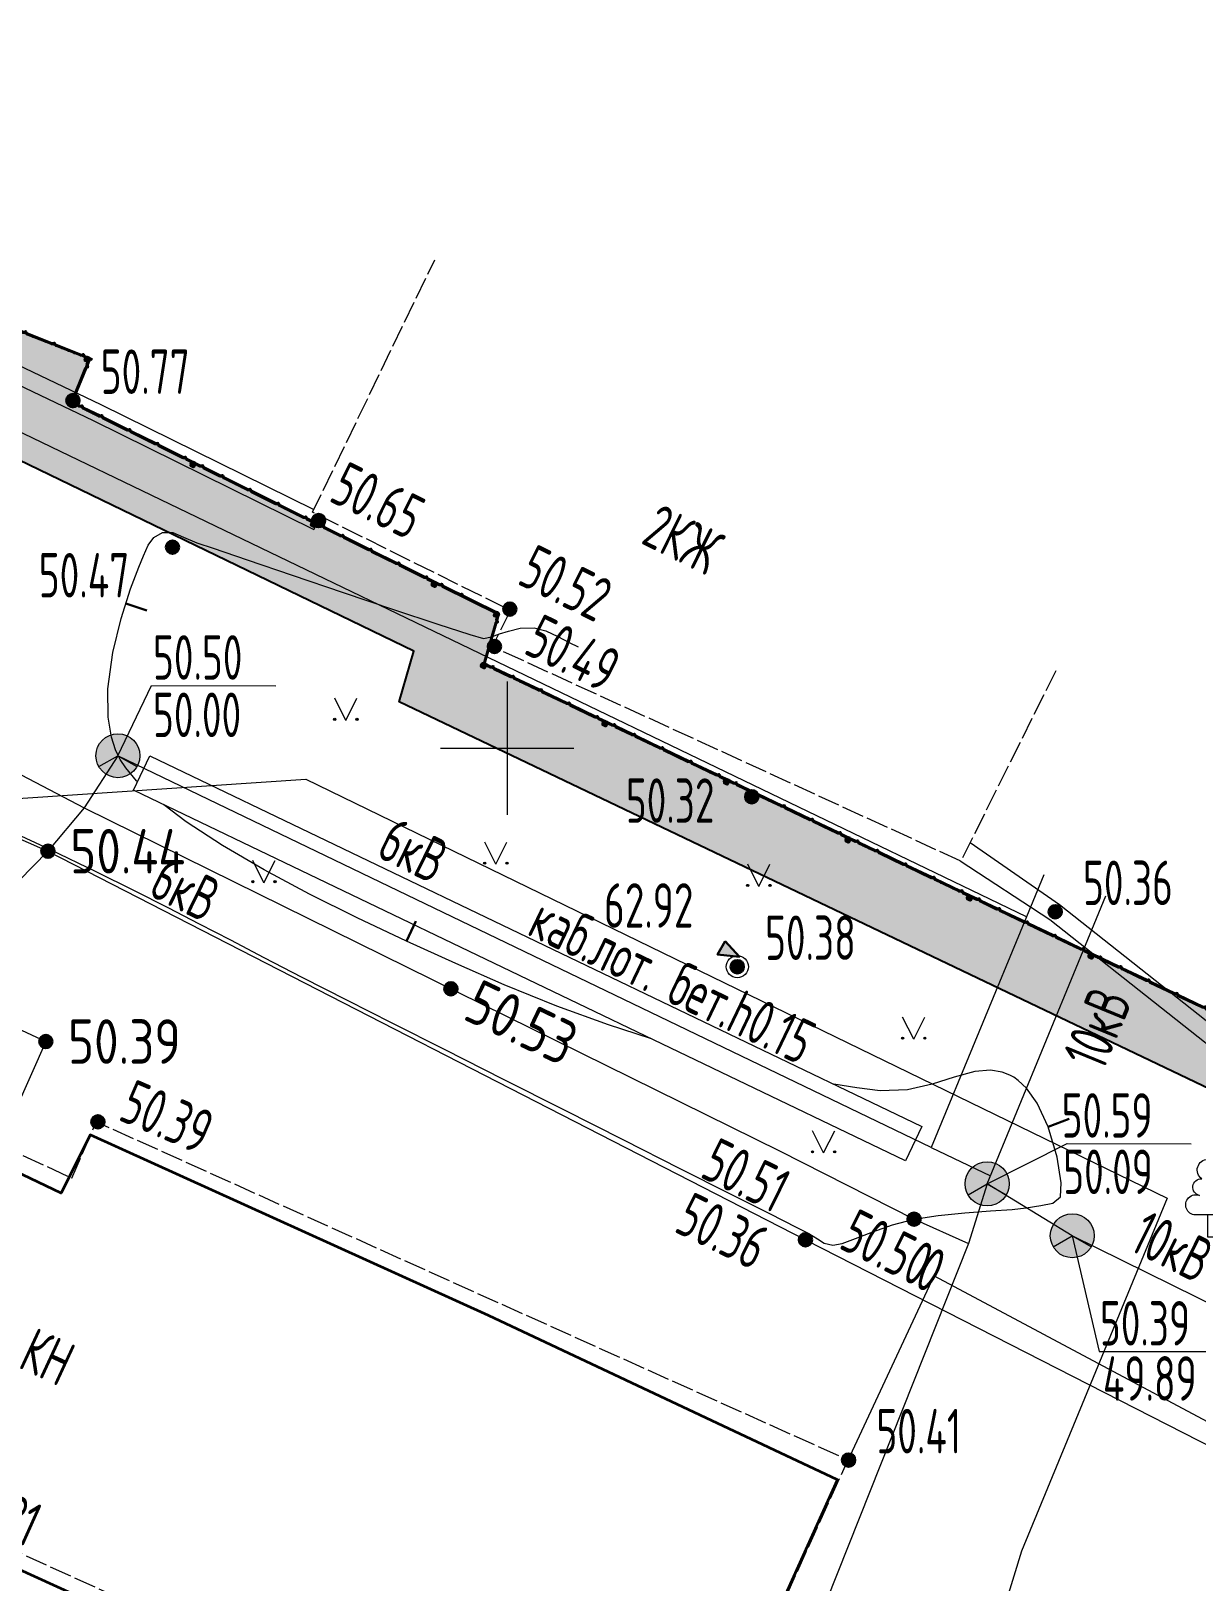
# Model space of a CAD drawing. Extents: x 1098675 to 1099684, y 381052 to 381453.
# Drawn here: x 1099389.28 to 1099415.52, y 381331.24 to 381366.13 of the extents above; entities that cross this region are included whole.
import ezdxf
from ezdxf.enums import TextEntityAlignment as Align

# ---------------------------------------------------------------- set-up
doc = ezdxf.new("R2010")
doc.units = 0
doc.header["$MEASUREMENT"] = 0
doc.linetypes.add('500_13', pattern=[1, 1, 0])
doc.linetypes.add('Территория ПС Мелитопольская$0$GOST2.303 5', pattern=[24, 20, -1.5, 1, -1.5])
doc.layers.get('0').update_dxf_attribs({"linetype": 'CONTINUOUS', "lineweight": 0})
for name, color, linetype, lineweight in [('Съемка', 253, 'CONTINUOUS', 20), ('Территория ПС Мелитопольская$0$0.2 Внешнее ограждение', 5, 'CONTINUOUS', 40), ('Тропа обхода предв.', 7, 'CONTINUOUS', 0)]:
    doc.layers.add(name, color=color, linetype=linetype, lineweight=lineweight)
for name, color, linetype in [('Территория ПС Мелитопольская$0$0.1 Здание и сооружение (сущ.)', 7, 'CONTINUOUS'), ('Территория ПС Мелитопольская$0$0.4 Тропа обхода', 8, 'CONTINUOUS'), ('Территория ПС Мелитопольская$0$3_Осевая', 3, 'Территория ПС Мелитопольская$0$GOST2.303 5'), ('Территория ПС Мелитопольская$0$5_Заштрих', 6, 'CONTINUOUS')]:
    doc.layers.add(name, color=color, linetype=linetype)
doc.styles.add('txt', font='GOST2304A.ttf')
doc.styles.add('ГОСТ', font='GOST2304A.ttf', dxfattribs={"height": 2.5})
doc.styles.add('Территория ПС Мелитопольская$0$Standard', font='GOST2304A.ttf')
doc.linetypes.add('g5_119_1', pattern='A,4,-1,[31,GUGK_2005.shx,S=0.1,R=0,X=0,Y=0],0.35,[31,GUGK_2005.shx,S=0.08,R=0,X=0,Y=0],3.3,[31,GUGK_2005.shx,S=0.08,R=180,X=0,Y=0],0.35,[31,GUGK_2005.shx,S=0.1,R=180,X=0,Y=0],-1', length=10)
doc.linetypes.add('ЗАБ ЖБ^1^', pattern='A,4,["|",txt,S=0.8,R=0,X=0,Y=0],4', length=8)

# ---------------------------------------------------------------- blocks, each defined once
blk = doc.blocks.new('*U75')
at = {"layer": 'Территория ПС Мелитопольская$0$5_Заштрих'}
h = blk.add_hatch(dxfattribs=at)
h.set_pattern_fill('ANSI31', color=256)
h.set_pattern_definition([(45, (-3717.2358, -503.4625), (-2.245064, 2.245064), [])])
edge = h.paths.add_edge_path()
edge.add_line((-40, 34), (-40, -34))
edge.add_arc((-34, -34), 6, 180, 270)
edge.add_line((-34, -40), (34, -40))
edge.add_arc((34, -34), 6, 270, 360)
edge.add_line((40, -34), (40, 34))
edge.add_arc((34, 34), 6, 0, 90)
edge.add_line((34, 40), (-34, 40))
edge.add_arc((-34, 34), 6, 90, 180)
edge = h.paths.add_edge_path(flags=16)
edge.add_line((-37, 34), (-37, -34))
edge.add_arc((-34, -34), 3, 180, 270)
edge.add_line((-34, -37), (34, -37))
edge.add_arc((34, -34), 3, 270, 360)
edge.add_line((37, -34), (37, 34))
edge.add_arc((34, 34), 3, 360, 450)
edge.add_line((34, 37), (-34, 37))
edge.add_arc((-34, 34), 3, 90, 180)
for points in [[(34, 40), (-34, 40, 0.414214), (-40, 34), (-40, -34, 0.414214), (-34, -40), (34, -40, 0.414214), (40, -34), (40, 34, 0.414214)], [(34, 37), (-34, 37, 0.414214), (-37, 34), (-37, -34, 0.414214), (-34, -37), (34, -37, 0.414214), (37, -34), (37, 34, 0.414214)]]:
    blk.add_lwpolyline(points, format="xyb", close=True)
at = {"layer": 'Территория ПС Мелитопольская$0$3_Осевая'}
for p, q in [((-80, 0), (80, 0)), ((0, -80), (0, 80))]:
    blk.add_line(p, q, dxfattribs=at)
at = {"style": 'Территория ПС Мелитопольская$0$Standard', "flags": 9}
for tag, p in [('НАИМЕНОВАНИЕ', (71, -97)), ('ЕД.ИЗМ', (71, -177))]:
    blk.add_attdef(tag, p, '', height=50, dxfattribs=at)
blk = doc.blocks.new('*U52')
for p, q in [((-351, -969), (-67, -193)), ((-62, -195), (-346, -970)), ((-64, -189), (-26, -167)), ((-24, -171), (-61, -194)), ((-40, -118), (0, -10)), ((-25, -164), (-40, -123)), ((5, -12), (-35, -120)), ((-35, -121), (-20, -163)), ((0, -10), (5, -12)), ((-351, -969), (-346, -970))]:
    blk.add_line(p, q)
blk.add_circle((-27, -165), 2.5)
for centre, radius, start, end in [((-60, -196), 7.5, 120.4223, 159.9083), ((-60, -196), 2.5, 120.4223, 159.9083), ((-32, -121), 7.5, 159.9083, 199.3943), ((-32, -121), 2.5, 159.9083, 199.3943), ((-27, -165), 7.5, 300.4223, 19.3943)]:
    blk.add_arc(centre, radius, start, end)
at = {"xscale": -1, "rotation": 69.90827613392216}
blk.add_blockref('*U75', (-38, 4), dxfattribs=at)
blk = doc.blocks.new('Территория ПС Мелитопольская$0$Панель_Н3030_150_сбоку')
for p, q in [((5, 0), (10, 0)), ((5, 0), (5, -185)), ((10, 0), (10, -185)), ((5, -265), (5, -885)), ((7, -190), (34, -223)), ((34, -227), (7, -260)), ((10, -265), (10, -885)), ((38, -220), (11, -187)), ((11, -263), (38, -230)), ((5, -965), (5, -1585)), ((7, -890), (34, -923)), ((34, -927), (7, -960)), ((10, -965), (10, -1585)), ((38, -920), (11, -887)), ((11, -963), (38, -930)), ((5, -1665), (5, -2285)), ((7, -1590), (34, -1623)), ((34, -1627), (7, -1660)), ((10, -1665), (10, -2285)), ((38, -1620), (11, -1587)), ((11, -1663), (38, -1630)), ((5, -2365), (5, -2785)), ((7, -2290), (34, -2323)), ((34, -2327), (7, -2360)), ((10, -2365), (10, -2785)), ((38, -2320), (11, -2287)), ((11, -2363), (38, -2330)), ((7, -2790), (34, -2823)), ((38, -2820), (11, -2787)), ((5, -2865), (5, -3030)), ((5, -3030), (10, -3030)), ((34, -2827), (7, -2860)), ((10, -2865), (10, -3030)), ((11, -2863), (38, -2830))]:
    blk.add_line(p, q)
for centre in [(3, -25), (3, -175), (3, -275), (33, -225), (3, -425), (3, -575), (3, -725), (3, -875), (3, -975), (33, -925), (3, -1125), (3, -1275), (3, -1425), (3, -1575), (3, -1675), (33, -1625), (3, -1825), (3, -1975), (3, -2125), (3, -2275), (3, -2375), (33, -2325), (3, -2525), (3, -2675), (3, -2775), (3, -2875), (3, -3025), (33, -2825)]:
    blk.add_circle(centre, 2.5)
for centre, radius, start, end in [((13, -185), 7.5, 180, 219.486), ((13, -265), 7.5, 140.514, 180), ((13, -185), 2.5, 180, 219.486), ((13, -265), 2.5, 140.514, 180), ((33, -225), 7.5, 320.514, 39.486), ((13, -885), 7.5, 180, 219.486), ((13, -965), 7.5, 140.514, 180), ((13, -885), 2.5, 180, 219.486), ((13, -965), 2.5, 140.514, 180), ((33, -925), 7.5, 320.514, 39.486), ((13, -1585), 7.5, 180, 219.486), ((13, -1665), 7.5, 140.514, 180), ((13, -1585), 2.5, 180, 219.486), ((13, -1665), 2.5, 140.514, 180), ((33, -1625), 7.5, 320.514, 39.486), ((13, -2285), 7.5, 180, 219.486), ((13, -2365), 7.5, 140.514, 180), ((13, -2285), 2.5, 180, 219.486), ((13, -2365), 2.5, 140.514, 180), ((33, -2325), 7.5, 320.514, 39.486), ((13, -2785), 7.5, 180, 219.486), ((13, -2785), 2.5, 180, 219.486), ((13, -2865), 7.5, 140.514, 180), ((13, -2865), 2.5, 140.514, 180), ((33, -2825), 7.5, 320.514, 39.486)]:
    blk.add_arc(centre, radius, start, end)
blk = doc.blocks.new('*U54')
at = {"xscale": -1}
for name, p, rotation in [('*U75', (-13, -48), 160.5301082695054), ('Территория ПС Мелитопольская$0$Панель_Н3030_150_сбоку', (2855, -1025), 250.5301082695054), ('*U75', (2843, -1058), 160.5301082695054), ('Территория ПС Мелитопольская$0$Панель_Н3030_150_сбоку', (5712, -2035), 250.5301082695054)]:
    blk.add_blockref(name, p, dxfattribs=dict(at, rotation=rotation))
blk = doc.blocks.new('*U55')
at = {"xscale": -1}
for name, p, rotation in [('*U75', (-16, -46), 155.6450463507542), ('Территория ПС Мелитопольская$0$Панель_Н3030_150_сбоку', (2758, -1264), 245.6450463507541), ('*U75', (2744, -1296), 155.6450463507542), ('Территория ПС Мелитопольская$0$Панель_Н3030_150_сбоку', (5519, -2514), 245.6450463507541), ('*U75', (5504, -2546), 155.6450463507542), ('Территория ПС Мелитопольская$0$Панель_Н3030_150_сбоку', (8279, -3763), 245.6450463507541)]:
    blk.add_blockref(name, p, dxfattribs=dict(at, rotation=rotation))
blk = doc.blocks.new('*U56')
for p, q in [((0, -10), (2, -5)), ((105, -57), (0, -10)), ((2, -5), (107, -52)), ((109, -53), (151, -41)), ((152, -46), (110, -57)), ((174, -86), (155, -47)), ((159, -45), (179, -84)), ((1445, -658), (178, -90)), ((180, -85), (1447, -653)), ((565, -257), (607, -246)), ((608, -251), (566, -262)), ((631, -291), (611, -252)), ((616, -250), (635, -289)), ((1445, -658), (1447, -653))]:
    blk.add_line(p, q)
for centre in [(153, -48), (609, -253)]:
    blk.add_circle(centre, 2.5)
for centre, radius, start, end in [((108, -50), 7.5, 245.8471, 285.3331), ((108, -50), 2.5, 245.8471, 285.3331), ((153, -48), 7.5, 26.3611, 105.3331), ((181, -83), 7.5, 206.3611, 245.8471), ((181, -83), 2.5, 206.3611, 245.8471), ((564, -255), 7.5, 245.8471, 285.3331), ((564, -255), 2.5, 245.8471, 285.3331), ((609, -253), 7.5, 26.3611, 105.3331), ((637, -288), 7.5, 206.3611, 245.8471), ((637, -288), 2.5, 206.3611, 245.8471)]:
    blk.add_arc(centre, radius, start, end)
at = {"xscale": -1, "rotation": 155.847130308139}
blk.add_blockref('*U75', (-16, -46), dxfattribs=at)
blk = doc.blocks.new('*U57')
for p, q in [((-276, -1115), (-47, -199)), ((-42, -200), (-271, -1117)), ((-44, -195), (-9, -169)), ((-6, -173), (-41, -199)), ((-28, -122), (0, -10)), ((-9, -166), (-27, -127)), ((5, -11), (-23, -123)), ((-23, -124), (-4, -164)), ((0, -10), (5, -11)), ((-276, -1115), (-271, -1117))]:
    blk.add_line(p, q)
blk.add_circle((-11, -167), 2.5)
for centre, radius, start, end in [((-40, -201), 7.5, 126.4978, 165.9838), ((-40, -201), 2.5, 126.4978, 165.9838), ((-21, -123), 7.5, 165.9838, 205.4699), ((-21, -123), 2.5, 165.9838, 205.4699), ((-11, -167), 7.5, 306.4978, 25.4699)]:
    blk.add_arc(centre, radius, start, end)
at = {"xscale": -1, "rotation": 75.98383881860259}
blk.add_blockref('*U75', (-39, 0), dxfattribs=at)
blk = doc.blocks.new('*U58')
at = {"xscale": -1}
for name, p, rotation in [('*U75', (-16, -47), 156.503713223065), ('Территория ПС Мелитопольская$0$Панель_Н3030_150_сбоку', (2777, -1223), 246.503713223065), ('*U75', (2763, -1255), 156.503713223065), ('Территория ПС Мелитопольская$0$Панель_Н3030_150_сбоку', (5556, -2431), 246.503713223065), ('*U75', (5542, -2463), 156.503713223065), ('Территория ПС Мелитопольская$0$Панель_Н3030_150_сбоку', (8334, -3639), 246.503713223065), ('*U75', (8320, -3671), 156.503713223065), ('Территория ПС Мелитопольская$0$Панель_Н3030_150_сбоку', (11113, -4847), 246.503713223065), ('*U75', (11099, -4879), 156.503713223065), ('Территория ПС Мелитопольская$0$Панель_Н3030_150_сбоку', (13892, -6055), 246.503713223065), ('*U75', (13878, -6087), 156.503713223065), ('Территория ПС Мелитопольская$0$Панель_Н3030_150_сбоку', (16671, -7263), 246.503713223065)]:
    blk.add_blockref(name, p, dxfattribs=dict(at, rotation=rotation))
blk = doc.blocks.new('Территория ПС Мелитопольская')
at = {"layer": 'Территория ПС Мелитопольская$0$0.4 Тропа обхода', "transparency": 33554534}
h = blk.add_hatch(color=256, dxfattribs=at)
h.dxf.hatch_style = 1
h.paths.add_polyline_path([(729104, 602832), (729225, 603130), (733466, 601233), (733380, 601036), (762579, 588771), (774045, 583823), (773675, 582825), (784155, 578208), (783870, 577056), (802583, 568921), (804433, 560231), (805151, 559888), (804505, 558535), (805975, 557904), (806369, 558822), (803976, 570060), (785748, 577984), (786028, 579117), (776266, 583536), (776626, 584530), (770978, 586532), (638012, 642832), (586836, 526190), (607888, 516968), (608530, 518433), (588945, 527013), (638843, 640743)])
at = {"layer": 'Территория ПС Мелитопольская$0$0.1 Здание и сооружение (сущ.)', "color": 146, "lineweight": 35, "true_color": 0x105689}
blk.add_lwpolyline([(719806, 580508), (790754, 551155), (794346, 559917), (786370, 563335), (777268, 567077), (776659, 565745), (747644, 578368), (748403, 580022), (738142, 584428), (737600, 583313), (723840, 589985), (719806, 580508)], dxfattribs=at)
at = {"layer": 'Территория ПС Мелитопольская$0$0.4 Тропа обхода'}
for points in [[(729104, 602832), (638843, 640743), (588945, 527013), (608530, 518433), (607888, 516968), (586836, 526190), (638012, 642832), (770978, 586532), (776626, 584530), (776266, 583536), (786028, 579117), (785748, 577984), (803976, 570060), (806369, 558822), (805975, 557904), (804505, 558535)], [(804433, 560231), (802583, 568921), (783870, 577056), (784155, 578208), (773675, 582824), (774045, 583823), (762579, 588771), (733380, 601036)]]:
    blk.add_lwpolyline(points, dxfattribs=at)
at = {"layer": 'Территория ПС Мелитопольская$0$0.2 Внешнее ограждение'}
for name, p in [('*U54', (770978, 586537)), ('*U52', (776617, 584505)), ('*U55', (776298, 583525)), ('*U56', (784579, 579777)), ('*U57', (786023, 579099)), ('*U58', (785752, 577987))]:
    blk.add_blockref(name, p, dxfattribs=at)
blk = doc.blocks.new('Съемка')
at = {"layer": 'Съемка', "linetype": 'Continuous', "lineweight": -2}
h = blk.add_hatch(color=8, dxfattribs=at)
h.dxf.hatch_style = 1
edge = h.paths.add_edge_path()
edge.add_arc((1099390.228, 381357.819), 0.15, 0, 360)
h = blk.add_hatch(color=8, dxfattribs=at)
h.dxf.hatch_style = 1
edge = h.paths.add_edge_path()
edge.add_arc((1099390.228, 381357.819), 0.15, 0, 360)
h = blk.add_hatch(color=8, dxfattribs=at)
h.dxf.hatch_style = 1
edge = h.paths.add_edge_path()
edge.add_arc((1099395.756, 381355.12), 0.15, 0, 360)
h = blk.add_hatch(color=8, dxfattribs=at)
h.dxf.hatch_style = 1
edge = h.paths.add_edge_path()
edge.add_arc((1099395.756, 381355.12), 0.15, 0, 360)
h = blk.add_hatch(color=8, dxfattribs=at)
h.dxf.hatch_style = 1
edge = h.paths.add_edge_path()
edge.add_arc((1099392.467, 381354.521), 0.15, 0, 360)
h = blk.add_hatch(color=8, dxfattribs=at)
h.dxf.hatch_style = 1
edge = h.paths.add_edge_path()
edge.add_arc((1099392.467, 381354.521), 0.15, 0, 360)
h = blk.add_hatch(color=8, dxfattribs=at)
h.dxf.hatch_style = 1
edge = h.paths.add_edge_path()
edge.add_arc((1099400.058, 381353.129), 0.15, 0, 360)
h = blk.add_hatch(color=8, dxfattribs=at)
h.dxf.hatch_style = 1
edge = h.paths.add_edge_path()
edge.add_arc((1099400.058, 381353.129), 0.15, 0, 360)
h = blk.add_hatch(color=8, dxfattribs=at)
h.dxf.hatch_style = 1
edge = h.paths.add_edge_path()
edge.add_arc((1099399.711, 381352.289), 0.15, 0, 360)
h = blk.add_hatch(color=8, dxfattribs=at)
h.dxf.hatch_style = 1
edge = h.paths.add_edge_path()
edge.add_arc((1099399.711, 381352.289), 0.15, 0, 360)
at = {"layer": 'Съемка'}
h = blk.add_hatch(color=8, dxfattribs=at)
edge = h.paths.add_edge_path()
edge.add_arc((1099396.117, 381350.647), 0.025, 0, 360)
h = blk.add_hatch(color=8, dxfattribs=at)
edge = h.paths.add_edge_path()
edge.add_arc((1099396.617, 381350.647), 0.025, 0, 360)
at = {"layer": 'Съемка', "true_color": 0xffffff}
h = blk.add_hatch(color=7, dxfattribs=at)
edge = h.paths.add_edge_path()
edge.add_arc((1099391.239, 381349.831), 0.495, 0, 360)
at = {"layer": 'Съемка', "linetype": 'Continuous', "lineweight": -2}
h = blk.add_hatch(color=8, dxfattribs=at)
h.dxf.hatch_style = 1
edge = h.paths.add_edge_path()
edge.add_arc((1099405.499, 381348.909), 0.15, 0, 360)
h = blk.add_hatch(color=8, dxfattribs=at)
h.dxf.hatch_style = 1
edge = h.paths.add_edge_path()
edge.add_arc((1099405.499, 381348.909), 0.15, 0, 360)
h = blk.add_hatch(color=8, dxfattribs=at)
h.dxf.hatch_style = 1
edge = h.paths.add_edge_path()
edge.add_arc((1099389.666, 381347.682), 0.15, 0, 360)
h = blk.add_hatch(color=8, dxfattribs=at)
h.dxf.hatch_style = 1
edge = h.paths.add_edge_path()
edge.add_arc((1099389.666, 381347.682), 0.15, 0, 360)
at = {"layer": 'Съемка'}
h = blk.add_hatch(color=8, dxfattribs=at)
edge = h.paths.add_edge_path()
edge.add_arc((1099399.493, 381347.414), 0.025, 0, 360)
h = blk.add_hatch(color=8, dxfattribs=at)
edge = h.paths.add_edge_path()
edge.add_arc((1099399.993, 381347.414), 0.025, 0, 360)
h = blk.add_hatch(color=8, dxfattribs=at)
edge = h.paths.add_edge_path()
edge.add_arc((1099394.275, 381346.995), 0.025, 0, 360)
h = blk.add_hatch(color=8, dxfattribs=at)
edge = h.paths.add_edge_path()
edge.add_arc((1099394.775, 381346.995), 0.025, 0, 360)
h = blk.add_hatch(color=8, dxfattribs=at)
edge = h.paths.add_edge_path()
edge.add_arc((1099405.409, 381346.912), 0.025, 0, 360)
h = blk.add_hatch(color=8, dxfattribs=at)
edge = h.paths.add_edge_path()
edge.add_arc((1099405.909, 381346.912), 0.025, 0, 360)
at = {"layer": 'Съемка', "linetype": 'Continuous', "lineweight": -2}
h = blk.add_hatch(color=8, dxfattribs=at)
h.dxf.hatch_style = 1
edge = h.paths.add_edge_path()
edge.add_arc((1099412.33, 381346.321), 0.15, 0, 360)
h = blk.add_hatch(color=8, dxfattribs=at)
h.dxf.hatch_style = 1
edge = h.paths.add_edge_path()
edge.add_arc((1099412.33, 381346.321), 0.15, 0, 360)
at = {"layer": 'Съемка', "lineweight": -2}
blk.add_hatch(color=8, dxfattribs=at).paths.add_polyline_path([(1099404.905, 381345.66), (1099405.222, 381345.307), (1099404.732, 381345.356)])
at = {"layer": 'Съемка', "linetype": 'Continuous', "lineweight": -2}
h = blk.add_hatch(color=8, dxfattribs=at)
h.dxf.hatch_style = 1
edge = h.paths.add_edge_path()
edge.add_arc((1099405.176, 381345.085), 0.15, 0, 360)
h = blk.add_hatch(color=8, dxfattribs=at)
edge = h.paths.add_edge_path()
edge.add_arc((1099405.176, 381345.085), 0.05, 0, 360)
h = blk.add_hatch(color=8, dxfattribs=at)
h.dxf.hatch_style = 1
edge = h.paths.add_edge_path()
edge.add_arc((1099398.732, 381344.587), 0.15, 0, 360)
h = blk.add_hatch(color=8, dxfattribs=at)
h.dxf.hatch_style = 1
edge = h.paths.add_edge_path()
edge.add_arc((1099389.617, 381343.401), 0.15, 0, 360)
h = blk.add_hatch(color=8, dxfattribs=at)
h.dxf.hatch_style = 1
edge = h.paths.add_edge_path()
edge.add_arc((1099389.617, 381343.401), 0.15, 0, 360)
at = {"layer": 'Съемка'}
h = blk.add_hatch(color=8, dxfattribs=at)
edge = h.paths.add_edge_path()
edge.add_arc((1099408.896, 381343.477), 0.025, 0, 360)
h = blk.add_hatch(color=8, dxfattribs=at)
edge = h.paths.add_edge_path()
edge.add_arc((1099409.396, 381343.477), 0.025, 0, 360)
at = {"layer": 'Съемка', "linetype": 'Continuous', "lineweight": -2}
h = blk.add_hatch(color=8, dxfattribs=at)
h.dxf.hatch_style = 1
edge = h.paths.add_edge_path()
edge.add_arc((1099390.79, 381341.595), 0.15, 0, 360)
h = blk.add_hatch(color=8, dxfattribs=at)
h.dxf.hatch_style = 1
edge = h.paths.add_edge_path()
edge.add_arc((1099390.79, 381341.595), 0.15, 0, 360)
at = {"layer": 'Съемка'}
h = blk.add_hatch(color=8, dxfattribs=at)
edge = h.paths.add_edge_path()
edge.add_arc((1099406.867, 381340.919), 0.025, 0, 360)
h = blk.add_hatch(color=8, dxfattribs=at)
edge = h.paths.add_edge_path()
edge.add_arc((1099407.367, 381340.919), 0.025, 0, 360)
at = {"layer": 'Съемка', "true_color": 0xffffff}
h = blk.add_hatch(color=7, dxfattribs=at)
edge = h.paths.add_edge_path()
edge.add_arc((1099410.797, 381340.201), 0.495, 0, 360)
at = {"layer": 'Съемка', "linetype": 'Continuous', "lineweight": -2}
h = blk.add_hatch(color=8, dxfattribs=at)
h.dxf.hatch_style = 1
edge = h.paths.add_edge_path()
edge.add_arc((1099409.152, 381339.405), 0.15, 0, 360)
h = blk.add_hatch(color=8, dxfattribs=at)
h.dxf.hatch_style = 1
edge = h.paths.add_edge_path()
edge.add_arc((1099409.152, 381339.405), 0.15, 0, 360)
at = {"layer": 'Съемка', "true_color": 0xffffff}
h = blk.add_hatch(color=7, dxfattribs=at)
edge = h.paths.add_edge_path()
edge.add_arc((1099412.713, 381339.032), 0.495, 0, 360)
at = {"layer": 'Съемка', "linetype": 'Continuous', "lineweight": -2}
h = blk.add_hatch(color=8, dxfattribs=at)
h.dxf.hatch_style = 1
edge = h.paths.add_edge_path()
edge.add_arc((1099406.708, 381338.942), 0.15, 0, 360)
h = blk.add_hatch(color=8, dxfattribs=at)
h.dxf.hatch_style = 1
edge = h.paths.add_edge_path()
edge.add_arc((1099407.681, 381333.987), 0.15, 0, 360)
h = blk.add_hatch(color=8, dxfattribs=at)
h.dxf.hatch_style = 1
edge = h.paths.add_edge_path()
edge.add_arc((1099407.681, 381333.987), 0.15, 0, 360)
at = {"layer": 'Съемка', "color": 8, "lineweight": 0, "flags": 128}
for points in [[(1099348.385, 381377.743), (1099356.536, 381373.949), (1099359.926, 381372.352), (1099366.718, 381369.193), (1099374.128, 381365.706), (1099378.348, 381363.683), (1099381.481, 381362.21), (1099390.854, 381357.732), (1099395.646, 381355.366)], [(1099410.414, 381347.878), (1099412.427, 381346.48), (1099419.527, 381340.871), (1099420.689, 381338.443), (1099419.74, 381333.633), (1099419.251, 381331.431)]]:
    blk.add_lwpolyline(points, dxfattribs=at)
at = {"layer": 'Съемка', "color": 8, "linetype": 'ЗАБ ЖБ^1^', "lineweight": 0, "ltscale": 0.5, "flags": 128}
for points in [[(1099348.216, 381377.38), (1099356.366, 381373.587), (1099359.756, 381371.99), (1099366.549, 381368.831), (1099373.956, 381365.345), (1099378.177, 381363.321), (1099381.31, 381361.848), (1099390.679, 381357.372), (1099395.646, 381354.92)], [(1099395.646, 381354.92), (1099395.816, 381355.209)], [(1099410.192, 381347.467), (1099412.206, 381346.145), (1099419.206, 381340.615), (1099420.271, 381338.39), (1099419.348, 381333.715), (1099418.862, 381331.524)]]:
    blk.add_lwpolyline(points, dxfattribs=at)
at = {"layer": 'Съемка', "color": 8, "linetype": 'Continuous', "ltscale": 0.5}
for points in [[(1099345.431, 381371.264), (1099346.262, 381370.917), (1099344.88, 381367.605), (1099352.599, 381364.102), (1099365.568, 381358.294), (1099389.666, 381347.682), (1099406.708, 381338.942), (1099419.094, 381332.616)], [(1099363.67, 381352.645), (1099364.66, 381355.017), (1099389.617, 381343.401), (1099388.579, 381341.082)]]:
    blk.add_lwpolyline(points, dxfattribs=at)
at = {"layer": 'Съемка', "color": 8, "linetype": '500_13', "lineweight": 20, "ltscale": 0.5, "flags": 128}
for points in [[(1099338.042, 381366.048), (1099351.868, 381359.658), (1099352.116, 381360.126), (1099362.367, 381355.426), (1099361.54, 381353.634), (1099390.204, 381340.328), (1099390.753, 381341.594), (1099407.662, 381333.992), (1099403.698, 381325.228), (1099386.837, 381332.893), (1099387.167, 381333.622), (1099361.847, 381345.808), (1099361.008, 381343.982), (1099333.952, 381356.337), (1099338.045, 381366.056)], [(1099412.342, 381351.74), (1099410.206, 381347.46), (1099399.665, 381352.285), (1099400.069, 381353.098), (1099395.618, 381355.307), (1099398.368, 381360.985)]]:
    blk.add_lwpolyline(points, dxfattribs=at)
at = {"layer": 'Съемка', "color": 8, "ltscale": 0.5, "flags": 128}
for points in [[(1099388.828, 381348.132), (1099389.713, 381347.718), (1099390.74, 381347.223), (1099391.606, 381346.796), (1099392.364, 381346.413), (1099393.067, 381346.051), (1099393.769, 381345.685), (1099394.522, 381345.293), (1099395.381, 381344.849), (1099396.397, 381344.331), (1099397.403, 381343.823), (1099398.594, 381343.22), (1099399.905, 381342.557), (1099401.267, 381341.869), (1099402.614, 381341.188), (1099403.88, 381340.548), (1099404.997, 381339.984), (1099405.898, 381339.529), (1099406.516, 381339.217), (1099406.785, 381339.082), (1099406.977, 381338.965), (1099407.13, 381338.869), (1099407.327, 381338.82), (1099407.532, 381338.857), (1099407.838, 381338.968), (1099408.223, 381339.119), (1099408.668, 381339.276), (1099409.152, 381339.405), (1099409.699, 381339.491), (1099410.297, 381339.55), (1099410.875, 381339.591), (1099411.358, 381339.625), (1099411.676, 381339.663), (1099412.007, 381339.711), (1099412.277, 381339.764), (1099412.446, 381339.91), (1099412.461, 381340.224), (1099412.373, 381340.798), (1099412.173, 381341.485), (1099411.925, 381342.014), (1099411.685, 381342.349), (1099411.498, 381342.525), (1099411.397, 381342.596), (1099411.31, 381342.644), (1099411.137, 381342.714), (1099410.876, 381342.758), (1099410.522, 381342.729), (1099410.059, 381342.601), (1099409.559, 381342.44), (1099409.007, 381342.314), (1099408.388, 381342.294), (1099407.869, 381342.356), (1099407.347, 381342.442)], [(1099391.681, 381349.245), (1099391.659, 381349.266), (1099391.415, 381349.556), (1099391.292, 381349.742), (1099391.243, 381349.834), (1099391.185, 381349.966), (1099391.094, 381350.246), (1099391.019, 381350.698), (1099391.014, 381351.337), (1099391.123, 381352.151), (1099391.31, 381352.92), (1099391.523, 381353.581), (1099391.708, 381354.071), (1099391.815, 381354.324), (1099391.923, 381354.563), (1099392.051, 381354.741), (1099392.243, 381354.851), (1099392.474, 381354.848), (1099392.716, 381354.745), (1099393.015, 381354.621), (1099393.383, 381354.497), (1099394.144, 381354.239), (1099395.163, 381353.893), (1099396.307, 381353.505), (1099397.443, 381353.121), (1099398.436, 381352.789), (1099399.155, 381352.556), (1099399.464, 381352.466), (1099399.644, 381352.502), (1099399.826, 381352.569), (1099400.026, 381352.63), (1099400.289, 381352.697), (1099400.602, 381352.707), (1099400.866, 381352.637), (1099401.139, 381352.514), (1099401.391, 381352.38), (1099401.592, 381352.278)], [(1099403.219, 381343.472), (1099402.28, 381343.777), (1099401.113, 381344.2), (1099399.93, 381344.68), (1099398.843, 381345.154), (1099397.732, 381345.657), (1099396.625, 381346.18), (1099395.549, 381346.718), (1099394.53, 381347.263), (1099393.596, 381347.807), (1099392.773, 381348.343), (1099392.271, 381348.725)]]:
    blk.add_lwpolyline(points, dxfattribs=at)
at = {"layer": 'Съемка', "color": 8, "linetype": 'g5_119_1', "flags": 128}
for points in [[(1099412.071, 381347.15), (1099411.681, 381346.205), (1099387.886, 381357.665)], [(1099385.486, 381352.398), (1099385.101, 381351.47), (1099390.481, 381348.655), (1099406.141, 381340.935), (1099409.141, 381339.411), (1099410.376, 381338.86)], [(1099409.541, 381341.02), (1099391.241, 381349.83), (1099390.481, 381348.655), (1099389.666, 381347.682), (1099386.101, 381344.045), (1099374.471, 381349.685), (1099371.376, 381350.92), (1099368.516, 381352.062), (1099367.856, 381350.7)], [(1099384.465, 381342.903), (1099387.085, 381348.742), (1099395.466, 381349.306), (1099414.848, 381339.88), (1099411.574, 381331.936), (1099408.8, 381322.917), (1099402.036, 381305.607), (1099381.073, 381267.855)], [(1099410.797, 381340.201), (1099413.471, 381346.68)], [(1099411.681, 381346.205), (1099409.541, 381341.02), (1099410.872, 381340.382)], [(1099410.797, 381340.201), (1099410.376, 381338.86), (1099405.941, 381327.695), (1099405.037, 381328.189)], [(1099425.686, 381332.555), (1099417.771, 381336.535), (1099412.711, 381339.03), (1099410.797, 381340.201)], [(1099407.611, 381333.854), (1099409.607, 381338.129), (1099419.56, 381332.821), (1099421.418, 381332.081), (1099421.418, 381332.081), (1099418.388, 381324.901), (1099415.119, 381321.431)]]:
    blk.add_lwpolyline(points, dxfattribs=at)
at = {"layer": 'Съемка', "color": 8, "linetype": 'Continuous', "lineweight": -2}
for points in [[(1099391.416, 381353.251), (1099391.892, 381353.097)], [(1099397.732, 381345.657), (1099397.942, 381346.11)], [(1099412.173, 381341.485), (1099412.64, 381341.661)]]:
    blk.add_lwpolyline(points, dxfattribs=at)
at = {"layer": 'Съемка', "color": 8}
for points in [[(1099391.241, 381349.83), (1099391.998, 381351.407), (1099394.793, 381351.405)], [(1099391.96, 381349.826), (1099409.331, 381341.49), (1099408.96, 381340.717), (1099391.589, 381349.053), (1099391.96, 381349.826)], [(1099410.797, 381340.201), (1099412.596, 381341.106), (1099415.391, 381341.103)], [(1099412.713, 381339.032), (1099413.319, 381336.429), (1099416.114, 381336.427)]]:
    blk.add_lwpolyline(points, dxfattribs=at)
at = {"layer": 'Съемка', "color": 8, "linetype": 'Continuous', "lineweight": 20, "flags": 128}
for points in [[(1099400, 381351.5), (1099400, 381348.5)], [(1099398.5, 381350), (1099401.5, 381350)]]:
    blk.add_lwpolyline(points, dxfattribs=at)
at = {"layer": 'Съемка', "color": 8, "linetype": 'Continuous', "lineweight": 9, "flags": 128}
for points in [[(1099396.367, 381350.622), (1099396.117, 381351.122)], [(1099396.367, 381350.622), (1099396.617, 381351.122)], [(1099399.743, 381347.389), (1099399.493, 381347.889)], [(1099399.743, 381347.389), (1099399.993, 381347.889)], [(1099394.525, 381346.97), (1099394.275, 381347.47)], [(1099394.525, 381346.97), (1099394.775, 381347.47)], [(1099405.659, 381346.887), (1099405.409, 381347.387)], [(1099405.659, 381346.887), (1099405.909, 381347.387)], [(1099409.146, 381343.452), (1099408.896, 381343.952)], [(1099409.146, 381343.452), (1099409.396, 381343.952)], [(1099407.117, 381340.894), (1099406.867, 381341.394)], [(1099407.117, 381340.894), (1099407.367, 381341.394)]]:
    blk.add_lwpolyline(points, dxfattribs=at)
at = {"layer": 'Съемка', "color": 8, "linetype": 'Continuous', "lineweight": 0, "flags": 128}
for points in [[(1099390.81, 381349.584), (1099391.239, 381349.831), (1099391.668, 381349.584)], [(1099410.368, 381339.954), (1099410.797, 381340.201), (1099411.226, 381339.954)], [(1099412.284, 381338.785), (1099412.713, 381339.032), (1099413.142, 381338.785)]]:
    blk.add_lwpolyline(points, dxfattribs=at)
at = {"layer": 'Съемка', "color": 8, "linetype": 'Continuous', "lineweight": 20}
for points, format in [([(1099404.926, 381347.086, 0, 0, 0), (1099404.776, 381346.236, 0, 0, 0), (1099405.276, 381346.586, 0, 0, 0), (1099405.2, 381345.635, 0.25, 0, 0), (1099405.176, 381345.336, 0, 0, 0)], "xyseb"), ([(1099416.164, 381338.999), (1099415.764, 381338.999), (1099415.764, 381339.499), (1099415.483, 381339.499, -1.178675), (1099415.576, 381339.94, -0.944856), (1099415.628, 381340.311, -3.216662), (1099415.9, 381340.311, -0.944856), (1099415.952, 381339.94, -1.178675), (1099416.045, 381339.499, 0), (1099415.764, 381339.499, 0.669612)], "xyb")]:
    blk.add_lwpolyline(points, format=format, dxfattribs=at)
at = {"layer": 'Съемка', "color": 8, "linetype": 'Continuous', "lineweight": -2, "flags": 128}
blk.add_lwpolyline([(1099404.905, 381345.66), (1099405.222, 381345.307), (1099404.732, 381345.356), (1099404.905, 381345.66), (1099404.905, 381345.66)], close=True, dxfattribs=at)
at = {"layer": 'Съемка', "color": 8, "linetype": 'Continuous', "lineweight": -2}
for centre, radius in [((1099390.228, 381357.819), 0.15), ((1099390.228, 381357.819), 0.15), ((1099395.756, 381355.12), 0.15), ((1099395.756, 381355.12), 0.15), ((1099392.467, 381354.521), 0.15), ((1099392.467, 381354.521), 0.15), ((1099400.058, 381353.129), 0.15), ((1099400.058, 381353.129), 0.15), ((1099399.711, 381352.289), 0.15), ((1099399.711, 381352.289), 0.15), ((1099405.499, 381348.909), 0.15), ((1099405.499, 381348.909), 0.15), ((1099389.666, 381347.682), 0.15), ((1099389.666, 381347.682), 0.15), ((1099412.33, 381346.321), 0.15), ((1099412.33, 381346.321), 0.15), ((1099405.176, 381345.085), 0.15), ((1099405.176, 381345.085), 0.05), ((1099398.732, 381344.587), 0.15), ((1099389.617, 381343.401), 0.15), ((1099389.617, 381343.401), 0.15), ((1099390.79, 381341.595), 0.15), ((1099390.79, 381341.595), 0.15), ((1099409.152, 381339.405), 0.15), ((1099409.152, 381339.405), 0.15), ((1099406.708, 381338.942), 0.15), ((1099407.681, 381333.987), 0.15), ((1099407.681, 381333.987), 0.15)]:
    blk.add_circle(centre, radius, dxfattribs=at)
at = {"layer": 'Съемка', "color": 8, "linetype": 'Continuous', "lineweight": 0}
for centre in [(1099396.117, 381350.647), (1099396.617, 381350.647), (1099399.493, 381347.414), (1099399.993, 381347.414), (1099394.275, 381346.995), (1099394.775, 381346.995), (1099405.409, 381346.912), (1099405.909, 381346.912), (1099408.896, 381343.477), (1099409.396, 381343.477), (1099406.867, 381340.919), (1099407.367, 381340.919)]:
    blk.add_circle(centre, 0.025, dxfattribs=at)
at = {"layer": 'Съемка', "color": 8, "linetype": 'Continuous', "lineweight": 9}
for centre in [(1099391.239, 381349.831), (1099410.797, 381340.201), (1099412.713, 381339.032)]:
    blk.add_circle(centre, 0.495, dxfattribs=at)
at = {"layer": 'Съемка', "color": 8, "linetype": 'g5_119_1'}
blk.add_circle((1099405.176, 381345.085), 0.25, dxfattribs=at)
at = {"layer": 'Съемка', "color": 8, "lineweight": 30, "style": 'ГОСТ', "width": 0.8}
for s, p in [('50.77', (1099390.853, 381357.969)), ('50.47', (1099389.459, 381353.39)), ('50.32', (1099402.668, 381348.321)), ('50.36', (1099412.955, 381346.471)), ('50.38', (1099405.801, 381345.236)), ('50.41', (1099408.306, 381334.137))]:
    blk.add_text(s, height=1, dxfattribs=at).set_placement(p)
for s, rotation, p in [('50.65', 333.6075, (1099395.955, 381355.574)), ('50.52', 333.6075, (1099400.193, 381353.711)), ('50.49', 333.6075, (1099400.337, 381352.146)), ('50.39', 336.6595, (1099391.218, 381341.649)), ('50.50', 333.5087, (1099407.429, 381338.768)), ('0', 333.5087, (1099409.109, 381337.918)), ('50.21', 335.8003, (1099387.496, 381332.782))]:
    blk.add_text(s, height=1, rotation=rotation, dxfattribs=at).set_placement(p)
at = {"layer": 'Съемка', "color": 8, "linetype": '500_13', "lineweight": 20, "ltscale": 0.5, "style": 'ГОСТ', "width": 0.8}
for s, rotation, p in [('2КЖ', 333.7, (1099403.955, 381354.696)), ('КН', 335.1, (1099389.655, 381336.309))]:
    blk.add_text(s, height=1, rotation=rotation, dxfattribs=at).set_placement(p, align=Align.MIDDLE_CENTER)
at = {"layer": 'Съемка', "color": 8, "style": 'ГОСТ', "width": 0.8}
for s, p in [('50.50', (1099392.029, 381352.041)), ('50.00', (1099392.029, 381350.75)), ('62.92', (1099402.177, 381346.462)), ('50.59', (1099412.475, 381341.739)), ('50.09', (1099412.51, 381340.471)), ('50.39', (1099413.335, 381337.063)), ('49.89', (1099413.402, 381335.822))]:
    blk.add_text(s, height=1, dxfattribs=at).set_placement(p, align=Align.MIDDLE_LEFT)
at = {"layer": 'Съемка', "color": 8, "linetype": 'Continuous', "lineweight": 30, "style": 'ГОСТ'}
for s, p in [('50.44', (1099390.166, 381347.182)), ('50.39', (1099390.117, 381342.901))]:
    blk.add_text(s, height=1, dxfattribs=at).set_placement(p)
at = {"layer": 'Съемка', "color": 8, "style": 'ГОСТ', "width": 0.8}
for s, rotation, p in [('6кВ', 333.8, (1099397.889, 381347.704)), ('6кВ', 333.8, (1099392.76, 381346.834)), ('каб.лот. бет.h0.15', 334.4, (1099403.714, 381344.792)), ('10кВ', 67.7, (1099413.278, 381343.705))]:
    blk.add_text(s, height=1, rotation=rotation, dxfattribs=at).set_placement(p, align=Align.MIDDLE_CENTER)
at = {"layer": 'Съемка', "color": 8, "linetype": 'Continuous', "lineweight": 30, "style": 'ГОСТ'}
blk.add_text('50.53', height=1, rotation=334.4382, dxfattribs=at).set_placement((1099398.967, 381343.921))
at = {"layer": 'Съемка', "color": 8, "style": 'ГОСТ', "width": 0.8}
for s, rotation, p in [('50.51', 333.8, (1099404.528, 381340.813)), ('50.36', 333.7, (1099403.944, 381339.587))]:
    blk.add_text(s, height=1, rotation=rotation, dxfattribs=at).set_placement(p, align=Align.MIDDLE_LEFT)
at = {"layer": 'Съемка', "color": 8, "linetype": 'ЗАБ ЖБ^1^', "ltscale": 0.5, "style": 'ГОСТ', "width": 0.8}
blk.add_text('10кВ', height=1, rotation=333.7, dxfattribs=at).set_placement((1099414.966, 381338.786), align=Align.MIDDLE_CENTER)

msp = doc.modelspace()

# ---------------------------------------------------------------- block references
at = {"layer": 'Съемка', "color": 6, "lineweight": 30}
msp.add_blockref('Съемка', (0, 0), dxfattribs=at)

# ---------------------------------------------------------------- next in the draw order: block references
at = {"layer": 'Тропа обхода предв.', "xscale": 0.001, "yscale": 0.001, "zscale": 0.001, "rotation": 357.9626094329727}
msp.add_blockref('Территория ПС Мелитопольская', (1098593.679, 380802.216), dxfattribs=at)

doc.saveas('drawing.dxf')
